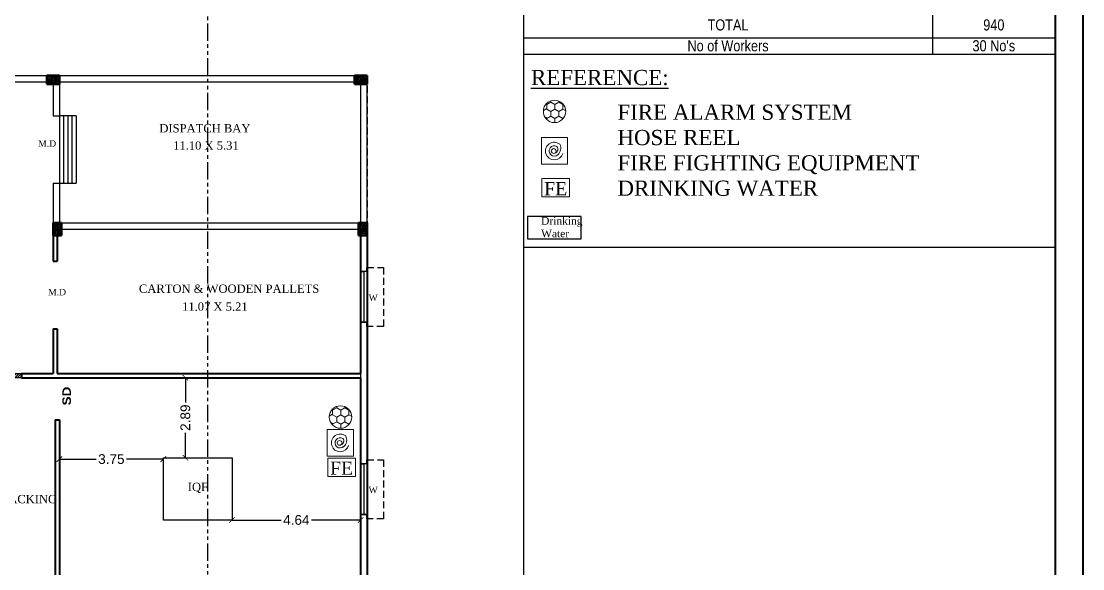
# Model space of a CAD drawing. Header units: metres. Extents: x 7359 to 7957, y 2407 to 2751.
# Drawn here: x 7709.98 to 7748.27, y 2467.28 to 2487.03 of the extents above; entities that cross this region are included whole.
import ezdxf
from ezdxf.enums import TextEntityAlignment as Align

# ---------------------------------------------------------------- set-up
doc = ezdxf.new("R2010")
doc.units = ezdxf.units.M
doc.header["$MEASUREMENT"] = 0
doc.linetypes.add('DASHED2', pattern=[0.375, 0.25, -0.125])
doc.linetypes.add('PHANTOM2', pattern=[1.25, 0.625, -0.125, 0.125, -0.125, 0.125, -0.125])
doc.layers.add('BLK_1_FLR_0_BLT_UP_AREA', color=1, linetype='Continuous', plot=False)
for name, color, linetype in [('BLK_1_FLR_0_REGULAR_ROOM_1', 4, 'Continuous'), ('Grid Lines', 8, 'Continuous'), ('WORKSHOP_AREA', 7, 'Continuous')]:
    doc.layers.add(name, color=color, linetype=linetype)
doc.layers.add('col', color=50, linetype='Continuous', lineweight=50)
doc.styles.add('DIM', font='swissc.ttf')
doc.styles.add('Schedule', font='times.ttf', dxfattribs={"height": 9})
doc.styles.get("Standard").update_dxf_attribs({"font": 'arial.ttf', "height": 0.35})
doc.styles.add('TI', font='ariblk.ttf', dxfattribs={"height": 9})
doc.styles.add('TIMES NEW ROMAN', font='times.ttf')
doc.dimstyles.new('Copy(2) of Standard', dxfattribs={"dimtxt": 0.3, "dimasz": 0.2, "dimexe": 0.18, "dimexo": 0.0625, "dimgap": 0.09, "dimtad": 0, "dimzin": 0, "dimdsep": 46, "dimtxsty": 'Standard', "dimblk": 'ARCHTICK', "dimcen": 0.09, "dimse1": 1, "dimse2": 1, "dimclrd": 251, "dimclrt": 1, "dimadec": 0, "dimazin": 0, "dimtfac": 1, "dimtofl": 0, "dimtmove": 0, "dimatfit": 3, "dimfxl": 0, "dimtolj": 1, "dimtzin": 0, "dimarcsym": 0})

# ---------------------------------------------------------------- blocks, each defined once
blk = doc.blocks.new('A$C57323508')
at = {"lineweight": 9}
for p, q in [((0.475, 0.647), (0.41, 0.759)), ((0, 0.372), (0.134, 0.372)), ((0.134, 0.647), (0.158, 0.647)), ((0.213, 0.509), (0.134, 0.647)), ((0.134, 0.372), (0.213, 0.509)), ((0.213, 0.234), (0.134, 0.372)), ((0.158, 0.647), (0.181, 0.687)), ((0.213, 0.509), (0.372, 0.509)), ((0.372, 0.509), (0.451, 0.647)), ((0.451, 0.372), (0.372, 0.509)), ((0.372, 0.234), (0.451, 0.372)), ((0.451, 0.372), (0.61, 0.372)), ((0.475, 0.647), (0.634, 0.647)), ((0.689, 0.509), (0.61, 0.647)), ((0.61, 0.372), (0.689, 0.509)), ((0.689, 0.234), (0.61, 0.372)), ((0.634, 0.647), (0.648, 0.671)), ((0.689, 0.509), (0.737, 0.509)), ((0.126, 0.097), (0.134, 0.097)), ((0.134, 0.097), (0.213, 0.234)), ((0.141, 0.084), (0.134, 0.097)), ((0.213, 0.234), (0.372, 0.234)), ((0.451, 0.097), (0.372, 0.234)), ((0.396, 0), (0.451, 0.097)), ((0.451, 0.097), (0.61, 0.097)), ((0.61, 0.097), (0.689, 0.234)), ((0.618, 0.084), (0.61, 0.097)), ((0.689, 0.234), (0.73, 0.234))]:
    blk.add_line(p, q, dxfattribs=at)
blk.add_circle((0.38, 0.38), 0.38, dxfattribs=at)
blk = doc.blocks.new('A$C3F6E631D')
at = {"lineweight": 9}
for p, q in [((0, 0.885), (0.902, 0.885)), ((0, 0), (0, 0.885)), ((0.902, 0.885), (0.902, 0)), ((0.902, 0), (0, 0))]:
    blk.add_line(p, q, dxfattribs=at)
blk.add_circle((0.448, 0.466), 0.0817, dxfattribs=at)
for centre, radius, start, end in [((0.448, 0.447), 0.299, 321.4372, 253.2573), ((0.449, 0.447), 0.174, 329.1263, 222.2936), ((0.509, 0.459), 0.135, 195.9931, 311.1342), ((0.543, 0.517), 0.292, 219.9012, 298.5281)]:
    blk.add_arc(centre, radius, start, end, dxfattribs=at)
blk = doc.blocks.new('A$C453E5C48')
at = {"linetype": 'ByBlock', "lineweight": 9}
for p, q in [((0, 0.489), (0.639, 0.489)), ((0, 0.063), (0, 0.489)), ((0.639, 0.489), (0.639, 0.063)), ((0.639, 0.063), (0, 0.063))]:
    blk.add_line(p, q, dxfattribs=at)
at = {"lineweight": 9, "style": 'Schedule'}
blk.add_text('FE', height=0.3048, dxfattribs=at).set_placement((0.051, 0.103))
blk = doc.blocks.new('A$C4F610507')
blk.add_lwpolyline([(0, 0.032), (4.112, 0.032), (4.112, 1.742), (0, 1.742)], close=True)
blk = doc.blocks.new('DDF')
at = {"layer": 'Grid Lines', "ltscale": 10}
h = blk.add_hatch(dxfattribs=at)
h.set_pattern_fill('AR-CONC', color=256, scale=0.2, style=0)
h.set_pattern_definition([(50, (-951.191, -188.8332), (1.434520365, -0.12550427), [0.15, -1.65]), (355, (-951.191, -188.8332), (-0.277502667, 1.504384267), [0.12, -1.32]), (100.4514, (-951.0714, -188.8436), (1.157018763, 1.378879084), [0.12748038, -1.402284224]), (46.1842, (-951.191, -188.4332), (2.134482097, -0.33103803), [0.225, -2.475]), (96.6356, (-951.013, -188.4608), (1.86932541, 1.94823574), [0.191220576, -2.103426]), (351.1842, (-951.191, -188.4332), (1.86932389, 1.9482372), [0.18, -1.98]), (21, (-950.991, -188.5332), (1.193814104, -0.805237781), [0.15, -1.65]), (326, (-950.991, -188.5332), (0.486630664, 1.45030009), [0.12, -1.32]), (71.4514, (-950.8915, -188.6003), (1.680445257, 0.645060993), [0.12748038, -1.402284224]), (37.5, (-951.191, -188.8332), (0.0243197106, 0.6657877077), [0, -1.304, 0, -1.34, 0, -1.325]), (7.5, (-951.191, -188.8332), (0.526139075, 0.788823424), [0, -0.764, 0, -1.274, 0, -0.505]), (327.5, (-951.637, -188.8332), (1.0676448723, -0.0451097435), [0, -0.5, 0, -1.56, 0, -2.07]), (317.5, (-951.837, -188.8332), (1.166372339, 0.200209965), [0, -0.65, 0, -1.036, 0, -1.47])])
h.paths.add_polyline_path([(101845.2, -25573.2), (101833.2, -25573.2), (101833.2, -25582.2), (101845.2, -25582.2)])
h.paths.add_polyline_path([(101845.2, -25564.2), (101833.2, -25564.2), (101833.2, -25573.2), (101845.2, -25573.2)])
at = {"layer": 'col', "ltscale": 10}
for p, q in [((101833.2, -25564.2), (101845.2, -25564.2)), ((101833.2, -25582.2), (101833.2, -25564.2)), ((101845.2, -25564.2), (101845.2, -25582.2)), ((101845.2, -25582.2), (101833.2, -25582.2))]:
    blk.add_line(p, q, dxfattribs=at)
blk = doc.blocks.new('*T145')
at = {"color": 0, "linetype": 'ByBlock', "lineweight": -2}
for p, q in [((0, 0), (19.179, 0)), ((0, 0), (0, -7.996)), ((6.455, 0), (6.455, -6.488)), ((10.724, 0), (10.724, -6.488)), ((14.763, 0), (14.763, -7.996)), ((19.179, 0), (19.179, -7.996)), ((0, -0.589), (19.179, -0.589)), ((0, -1.847), (19.179, -1.847)), ((0, -2.436), (19.179, -2.436)), ((0, -3.579), (19.179, -3.579)), ((0, -4.721), (19.179, -4.721)), ((0, -5.31), (19.179, -5.31)), ((0, -5.899), (19.179, -5.899)), ((0, -6.488), (19.179, -6.488)), ((0, -7.407), (19.179, -7.407)), ((0, -7.996), (19.179, -7.996))]:
    blk.add_line(p, q, dxfattribs=at)
at = {"color": 0, "char_height": 0.4, "attachment_point": 5}
for s, insert, width in [('MACHINES', (3.227, -0.294), 6.39913), ('NOS', (8.589, -0.294), 4.21404), ('HP', (12.744, -0.294), 3.98338), ('TOTAL H.P', (16.971, -0.294), 4.36072)]:
    blk.add_mtext(s, dxfattribs=dict(at, insert=insert, width=width))
at = {"color": 0, "char_height": 0.4, "style": 'DIM'}
for s, insert, width, attachment_point in [('BLAST FREEZER COMPRESSOR (BFC)', (0.028, -1.218), 6.39913, 4), ('2', (8.589, -1.218), 4.21404, 5), ('147', (12.744, -1.218), 3.98338, 5), ('294.00', (16.971, -1.218), 4.36072, 5), ('IQF UNIT ( IQF)', (0.028, -2.141), 6.39913, 4), ('2', (8.589, -2.141), 4.21404, 5), ('100', (12.744, -2.141), 3.98338, 5), ('200.00', (16.971, -2.141), 4.36072, 5), ('DE - SHELLING CONVEYOR', (0.028, -3.007), 6.39913, 4), ('3', (8.589, -3.007), 4.21404, 5), ('12', (12.744, -3.007), 3.98338, 5), ('36.00', (16.971, -3.007), 4.36072, 5), ('DE - SKINNING CONVEYOR', (0.028, -4.15), 6.39913, 4), ('3', (8.589, -4.15), 4.21404, 5), ('20', (12.744, -4.15), 3.98338, 5), ('60.00', (16.971, -4.15), 4.36072, 5), ('DIZER MACHINE (DM)', (0.028, -5.016), 6.39913, 4), ('2', (8.589, -5.016), 4.21404, 5), ('20', (12.744, -5.016), 3.98338, 5), ('40.00', (16.971, -5.016), 4.36072, 5), ('SEIVER MACHINE (SM)', (0.028, -5.605), 6.39913, 4), ('2', (8.589, -5.605), 4.21404, 5), ('20', (12.744, -5.605), 3.98338, 5), ('40.00', (16.971, -5.605), 4.36072, 5), ('COOLING TOWER (CT)', (0.028, -6.194), 6.39913, 4), ('2', (8.589, -6.194), 4.21404, 5), ('135', (12.744, -6.194), 3.98338, 5), ('270.00', (16.971, -6.194), 4.36072, 5), ('TOTAL', (7.382, -6.947), 14.70756, 5), ('940', (16.971, -6.947), 4.36072, 5), ('No of Workers', (7.382, -7.701), 14.70756, 5), ("30 No's", (16.971, -7.701), 4.36072, 5)]:
    blk.add_mtext(s, dxfattribs=dict(at, insert=insert, width=width, attachment_point=attachment_point))
blk = doc.blocks.new('_ArchTick')
at = {"color": 0, "linetype": 'ByBlock', "const_width": 0.15}
blk.add_lwpolyline([(-0.5, -0.5), (0.5, 0.5)], dxfattribs=at)
blk = doc.blocks.new('*D265')
at = {"color": 251, "lineweight": -2}
for p, q in [((7715.899, 2474.171), (7715.899, 2473.276)), ((7715.899, 2471.286), (7715.899, 2472.18))]:
    blk.add_line(p, q, dxfattribs=at)
at = {"layer": 'Defpoints', "color": 0}
for p in [(7715.899, 2474.171), (7715.899, 2474.171), (7715.899, 2471.286)]:
    blk.add_point(p, dxfattribs=at)
at = {"color": 251, "lineweight": -2, "xscale": 0.2, "yscale": 0.2, "zscale": 0.2}
for p, rotation in [((7715.899, 2474.171), 90), ((7715.899, 2471.286), 270)]:
    blk.add_blockref('_ArchTick', p, dxfattribs=dict(at, rotation=rotation))
at = {"color": 1, "insert": (7715.899, 2472.728), "char_height": 0.35, "attachment_point": 5, "rotation": 90}
blk.add_mtext('\\A1;2.89', dxfattribs=at)
blk = doc.blocks.new('*D266')
at = {"color": 251, "lineweight": -2}
for p, q in [((7711.354, 2471.233), (7712.684, 2471.233)), ((7715.104, 2471.233), (7713.775, 2471.233))]:
    blk.add_line(p, q, dxfattribs=at)
at = {"layer": 'Defpoints', "color": 0}
for p in [(7711.354, 2471.286), (7711.354, 2471.233), (7715.104, 2471.286)]:
    blk.add_point(p, dxfattribs=at)
at = {"color": 251, "lineweight": -2, "xscale": 0.2, "yscale": 0.2, "zscale": 0.2, "rotation": 180}
blk.add_blockref('_ArchTick', (7711.354, 2471.233), dxfattribs=at)
at = {"color": 251, "lineweight": -2, "xscale": 0.2, "yscale": 0.2, "zscale": 0.2}
blk.add_blockref('_ArchTick', (7715.104, 2471.233), dxfattribs=at)
at = {"color": 1, "insert": (7713.229, 2471.233), "char_height": 0.35, "attachment_point": 5}
blk.add_mtext('\\A1;3.75', dxfattribs=at)
blk = doc.blocks.new('*D267')
at = {"color": 251, "lineweight": -2}
for p, q in [((7717.582, 2469.038), (7719.351, 2469.038)), ((7722.222, 2469.038), (7720.453, 2469.038))]:
    blk.add_line(p, q, dxfattribs=at)
at = {"layer": 'Defpoints', "color": 0}
for p in [(7717.582, 2469.038), (7722.222, 2469.038), (7722.222, 2469.038)]:
    blk.add_point(p, dxfattribs=at)
at = {"color": 251, "lineweight": -2, "xscale": 0.2, "yscale": 0.2, "zscale": 0.2, "rotation": 180}
blk.add_blockref('_ArchTick', (7717.582, 2469.038), dxfattribs=at)
at = {"color": 251, "lineweight": -2, "xscale": 0.2, "yscale": 0.2, "zscale": 0.2}
blk.add_blockref('_ArchTick', (7722.222, 2469.038), dxfattribs=at)
at = {"color": 1, "insert": (7719.902, 2469.038), "char_height": 0.35, "attachment_point": 5}
blk.add_mtext('\\A1;4.64', dxfattribs=at)

msp = doc.modelspace()

# ---------------------------------------------------------------- hatches: boundary and pattern name
h = msp.add_hatch()
h.set_pattern_fill('ANSI31', color=256, scale=0.507896)
h.set_pattern_definition([(45, (5067.11035, 3122.30547), (-0.0448920946, 0.0448920946), [])])
h.paths.add_polyline_path([(7709.98313, 2474.3233), (7707.54523, 2474.3233), (7707.54523, 2474.17093), (7709.98313, 2474.17093)])

# ---------------------------------------------------------------- linework, layer by layer
for p, q in [((7728.09292, 2526.37691), (7728.09292, 2445.37691)), ((7728.09292, 2526.37691), (7728.09292, 2456.08806)), ((7700.00297, 2485.0653), (7711.35445, 2485.0653)), ((7711.35445, 2485.0653), (7711.35445, 2484.83675)), ((7706.32628, 2484.83675), (7711.1259, 2484.83675)), ((7711.1259, 2484.83675), (7711.1259, 2483.6178)), ((7711.35445, 2484.83675), (7711.35445, 2483.6178)), ((7711.1259, 2483.6178), (7711.35445, 2483.6178)), ((7711.35445, 2483.6178), (7711.35445, 2481.1799)), ((7711.95445, 2483.6178), (7711.35445, 2483.6178)), ((7711.50445, 2483.6178), (7711.50445, 2481.1799)), ((7711.65445, 2483.6178), (7711.65445, 2481.1799)), ((7711.80445, 2483.6178), (7711.80445, 2481.1799)), ((7711.95445, 2483.6178), (7711.95445, 2481.1799)), ((7711.1259, 2481.1799), (7711.1259, 2479.52923)), ((7711.1259, 2481.1799), (7711.35445, 2481.1799)), ((7711.35445, 2481.1799), (7711.35445, 2479.75779)), ((7711.35445, 2481.1799), (7711.95445, 2481.1799)), ((7711.35445, 2479.75779), (7722.45198, 2479.75779)), ((7722.45198, 2479.75779), (7722.45198, 2479.52923)), ((7711.1259, 2479.52923), (7722.45198, 2479.52923)), ((7728.09292, 2478.87569), (7747.27221, 2478.87569)), ((7722.45053, 2477.99744), (7722.22198, 2477.99744)), ((7722.45053, 2477.99744), (7722.22198, 2477.99744)), ((7722.22198, 2476.16901), (7722.22198, 2477.99744)), ((7722.22198, 2477.99744), (7722.33626, 2477.99744)), ((7722.33626, 2477.99744), (7722.33626, 2476.16901)), ((7722.45053, 2478.03674), (7722.45053, 2476.16901)), ((7722.22198, 2476.16901), (7722.45053, 2476.16901)), ((7722.45053, 2476.16901), (7722.22198, 2476.16901)), ((7722.45053, 2471.06107), (7722.22198, 2471.06107)), ((7722.45053, 2471.06107), (7722.22198, 2471.06107)), ((7722.22198, 2469.23264), (7722.22198, 2471.06107)), ((7722.22198, 2471.06107), (7722.33626, 2471.06107)), ((7722.33626, 2471.06107), (7722.33626, 2469.23264)), ((7722.45053, 2471.10036), (7722.45053, 2469.23264)), ((7722.22198, 2469.23264), (7722.45053, 2469.23264)), ((7722.45053, 2469.23264), (7722.22198, 2469.23264))]:
    msp.add_line(p, q)
at = {"linetype": 'PHANTOM2'}
msp.add_line((7716.69531, 2525.6935), (7716.69531, 2447.5447), dxfattribs=at)
at = {"linetype": 'DASHED2'}
for p, q in [((7711.35445, 2485.06524), (7722.45198, 2485.0653)), ((7722.45198, 2485.0653), (7722.45201, 2479.75779))]:
    msp.add_line(p, q, dxfattribs=at)
at = {"lineweight": 40}
for p, q in [((7711.1259, 2479.52923), (7711.1259, 2478.37377)), ((7711.27827, 2479.52923), (7711.27827, 2478.37377)), ((7722.22198, 2479.52923), (7722.22198, 2474.3233)), ((7722.45198, 2479.52923), (7722.45198, 2456.92786)), ((7711.1259, 2478.37377), (7711.27827, 2478.37377)), ((7711.1259, 2475.93587), (7711.1259, 2474.3233)), ((7711.1259, 2475.93587), (7711.27827, 2475.93587)), ((7711.27827, 2475.93587), (7711.27827, 2474.3233)), ((7709.98313, 2474.3233), (7711.1259, 2474.3233)), ((7709.98313, 2474.3233), (7709.98313, 2474.17093)), ((7711.27827, 2474.3233), (7722.22198, 2474.3233)), ((7709.98313, 2474.17093), (7722.22198, 2474.17093)), ((7722.22198, 2474.17093), (7722.22198, 2456.92786)), ((7711.20208, 2472.64724), (7711.20208, 2458.90865)), ((7711.20208, 2472.64724), (7711.35445, 2472.64724)), ((7711.35445, 2472.64724), (7711.35445, 2458.90865))]:
    msp.add_line(p, q, dxfattribs=at)
for points in [[(7748.27221, 2527.37691), (7748.27221, 2444.37691), (7661.5066, 2444.37691), (7661.5066, 2527.37691)], [(7747.27221, 2526.37691), (7747.27221, 2445.37691), (7662.5066, 2445.37691), (7662.5066, 2526.37691)]]:
    msp.add_lwpolyline(points, close=True, dxfattribs=at)
at = {"linetype": 'DASHED2'}
for points in [[(7722.45053, 2477.99744), (7722.45053, 2478.14744), (7723.05053, 2478.14744), (7723.05053, 2476.16901), (7723.05053, 2476.01901), (7722.45053, 2476.01901), (7722.45053, 2476.16901)], [(7722.45053, 2471.06107), (7722.45053, 2471.21107), (7723.05053, 2471.21107), (7723.05053, 2469.23264), (7723.05053, 2469.08264), (7722.45053, 2469.08264), (7722.45053, 2469.23264)]]:
    msp.add_lwpolyline(points, dxfattribs=at)
for points in [[(7707.54523, 2474.3233), (7709.98313, 2474.3233), (7709.98313, 2474.17093), (7707.54523, 2474.17093)], [(7715.10425, 2471.28586), (7717.58233, 2471.28586), (7717.58233, 2469.03804), (7715.10425, 2469.03804)]]:
    msp.add_lwpolyline(points, close=True)
at = {"layer": 'BLK_1_FLR_0_BLT_UP_AREA', "color": 45}
msp.add_lwpolyline([(7669.14829, 2485.0653), (7722.44829, 2485.0653), (7722.44829, 2450.2253), (7669.14829, 2450.2253)], close=True, dxfattribs=at)
at = {"layer": 'BLK_1_FLR_0_REGULAR_ROOM_1', "color": 4}
msp.add_lwpolyline([(7669.37829, 2484.8353), (7722.21829, 2484.8353), (7722.21829, 2450.4553), (7669.37829, 2450.4553)], close=True, dxfattribs=at)
at = {"layer": 'WORKSHOP_AREA', "color": 45}
msp.add_lwpolyline([(7669.37829, 2484.8353), (7722.21829, 2484.8353), (7722.21829, 2450.4553), (7669.37829, 2450.4553)], close=True, dxfattribs=at)

# ---------------------------------------------------------------- block references
msp.add_blockref('*T145', (7728.09292, 2493.83806))
for name, p, xscale, yscale, zscale, rotation in [('DDF', (8360.55134, 5071.09966), 0.0253948036308471, 0.0253948036308471, 0.0253948036308471, 270), ('DDF', (8371.64887, 5071.09966), 0.0253948036308471, 0.0253948036308471, 0.0253948036308471, 270), ('A$C4F610507', (7730.18049, 2479.99271), 0.4709200907946979, 0.4709200907946979, 0.4709200907946979, 180)]:
    msp.add_blockref(name, p, dxfattribs=dict(xscale=xscale, yscale=yscale, zscale=zscale, rotation=rotation))
at = {"linetype": 'ByBlock', "rotation": 90}
for name, p, xscale, yscale, zscale in [('A$C57323508', (7729.62302, 2483.37095), 1.065391411523342, 1.065391411523342, 1.065391411523342), ('A$C3F6E631D', (7729.68186, 2481.86739), 1.06394588523516, 1.06394588523516, 1.06394588523516), ('A$C57323508', (7721.90001, 2472.34775), 1.065391411523342, 1.065391411523342, 1.065391411523342), ('A$C3F6E631D', (7721.95885, 2471.34226), 1.06394588523516, 1.06394588523516, 1.06394588523516)]:
    msp.add_blockref(name, p, dxfattribs=dict(at, xscale=xscale, yscale=yscale, zscale=zscale))
at = {"linetype": 'ByBlock', "xscale": 1.55368645738647, "yscale": 1.55368645738647, "zscale": 1.55368645738647}
for p in [(7728.76008, 2480.59061), (7721.03707, 2470.51055)]:
    msp.add_blockref('A$C453E5C48', p, dxfattribs=at)
at = {"xscale": 0.0253948036308471, "yscale": 0.0253948036308471, "zscale": 0.0253948036308471}
for p in [(5125.09154, 3128.95468), (5136.11288, 3128.95468)]:
    msp.add_blockref('DDF', p, dxfattribs=at)

# ---------------------------------------------------------------- texts
at = {"style": 'TI'}
msp.add_text('SD', height=0.304738, rotation=90, dxfattribs=at).set_placement((7711.76824, 2473.50961), align=Align.CENTER)
at = {"linetype": 'ByBlock', "ltscale": 5, "insert": (7728.36659, 2485.26945), "char_height": 0.5479797, "attachment_point": 1, "style": 'TIMES NEW ROMAN'}
msp.add_mtext_dynamic_manual_height_columns('{\\LREFERENCE:}', width=4.793882, gutter_width=0.9133, heights=[0], dxfattribs=at)
at = {"attachment_point": 1}
for s, width, gutter_width, insert, char_height in [('{\\fTimes New Roman|b0|i0|c0|p18;FIRE ALARM SYSTEM\\PHOSE REEL\\H1.83333x; \\H0.54545x;\\PFIRE FIGHTING EQUIPMENT\\H1.55556x; \\H0.64286x;\\PDRINKING WATER\\H1.64815x; }', 10.9247063, 11.41624, (7731.48535, 2484.01874), 0.5479797), ('{\\fTimes New Roman|b0|i0|c0|p18;Drinking \\PWater}', 0.9708327, 0.9133, (7728.73092, 2479.96452), 0.2739898)]:
    msp.add_mtext_dynamic_manual_height_columns(s, width=width, gutter_width=gutter_width, heights=[0], dxfattribs=dict(at, insert=insert, char_height=char_height))
at = {"attachment_point": 2, "style": 'TI'}
for s, insert, char_height, width in [('{\\fTimes New Roman|b0|i0|c0|p18;DISPATCH BAY}', (7716.60292, 2483.31613), 0.3, 6.8512473), ('{\\fTimes New Roman|b0|i0|c0|p18;M.D}', (7710.913, 2482.73045), 0.23, 0.2379408), ('{\\fTimes New Roman|b0|i0|c0|p18;11.10 X 5.31}', (7716.639, 2482.69584), 0.3, 6.8512473), ('{\\fTimes New Roman|b0|i0|c0|p18;M.D}', (7711.27049, 2477.37257), 0.23, 0.2379408), ('{\\fTimes New Roman|b0|i0|c0|p18;CARTON & WOODEN PALLETS}', (7717.47632, 2477.52956), 0.3, 6.8512473), ('{\\fTimes New Roman|b0|i0|c0|p18;11.07 X 5.21}', (7716.96172, 2476.88393), 0.3, 5.3128352), ('{\\fTimes New Roman|b0|i0|c0|p18;IQF}', (7716.3509, 2470.38134), 0.3, 0.8249178), ('{\\fTimes New Roman|b0|i0|c0|p18;SECONDARY PACKING}', (7708.82251, 2469.94301), 0.3, 4.620646)]:
    msp.add_mtext(s, dxfattribs=dict(at, insert=insert, char_height=char_height, width=width))
at = {"char_height": 0.23, "attachment_point": 2, "style": 'TI'}
for insert in [(7722.67445, 2477.17271), (7722.67445, 2470.23634)]:
    msp.add_mtext('{\\fTimes New Roman|b0|i0|c0|p18;W}', dxfattribs=dict(at, insert=insert))

# ---------------------------------------------------------------- dimensions: what is measured, and where the dimension line sits
for p1, p2, distance, picture, middle in [((7715.89933, 2471.28586), (7715.89933, 2474.17093), 0, '*D265', (7715.89933, 2472.72839)), ((7715.10425, 2471.28586), (7711.35445, 2471.28586), 0.0531, '*D266', (7713.22935, 2471.23276)), ((7717.58233, 2469.03804), (7722.22198, 2469.03804), 0, '*D267', (7719.90215, 2469.03804))]:
    dim = msp.add_aligned_dim(p1=p1, p2=p2, distance=distance, dimstyle='Copy(2) of Standard', override={"dimpost": '\\X'})
    dim.commit()
    dim.dimension.update_dxf_attribs({"geometry": picture, "text_midpoint": middle})

doc.saveas('drawing.dxf')
